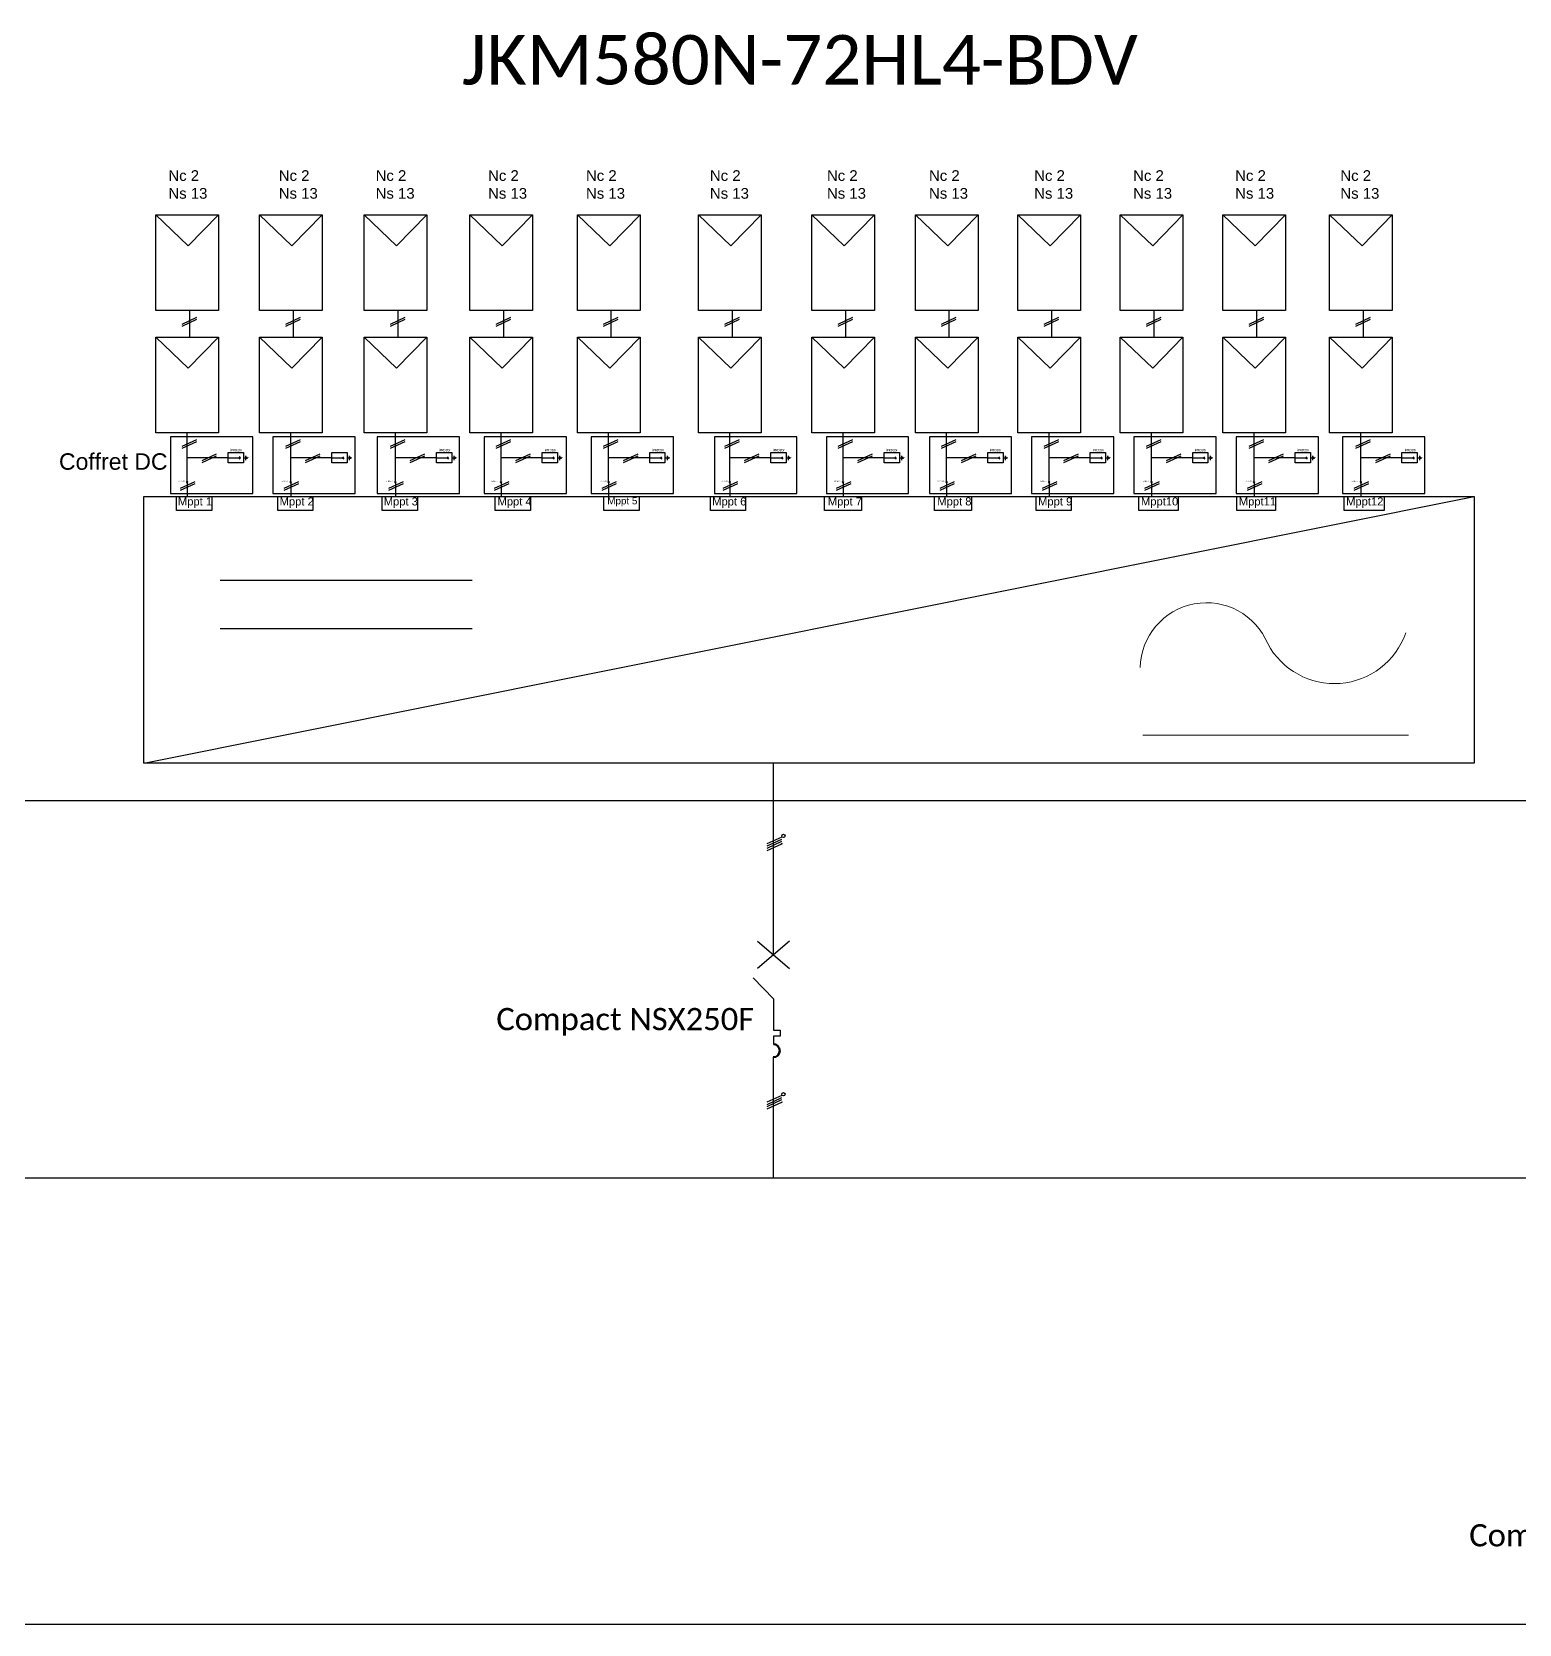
# Model space of a CAD drawing. Header units: inches. Extents: x 9190 to 83177, y 6945 to 19665.
# Drawn here: x 28996 to 36974, y 11126 to 19665 of the extents above; entities that cross this region are included whole.
import ezdxf

# ---------------------------------------------------------------- set-up
doc = ezdxf.new("R2010")
doc.units = ezdxf.units.IN
doc.header["$MEASUREMENT"] = 0
doc.linetypes.add('ACAD_ISO02W100', pattern=[15, 12, -3])
doc.layers.add('PDF2_Geometry', color=7, linetype='Continuous', true_color=0x2676ba)
doc.styles.get("Standard").update_dxf_attribs({"font": 'arial.ttf'})

msp = doc.modelspace()

# ---------------------------------------------------------------- linework, layer by layer
for p, q in [((29661, 18682.6), (29835, 18517.5)), ((29835, 18517.5), (29997.3, 18682.6)), ((30216.6, 18682.6), (30390.5, 18517.5)), ((30390.5, 18517.5), (30552.8, 18682.6)), ((30777.9, 18682.6), (30951.8, 18517.5)), ((30951.8, 18517.5), (31114.1, 18682.6)), ((31344.9, 18682.6), (31518.9, 18517.5)), ((31518.9, 18517.5), (31681.2, 18682.6)), ((31921.8, 18682.6), (32095.7, 18517.5)), ((32095.7, 18517.5), (32258, 18682.6)), ((32571.7, 18682.6), (32745.6, 18517.5)), ((32745.6, 18517.5), (32908, 18682.6)), ((33179.3, 18682.6), (33353.2, 18517.5)), ((33353.2, 18517.5), (33515.5, 18682.6)), ((33734.8, 18682.6), (33908.7, 18517.5)), ((33908.7, 18517.5), (34071.1, 18682.6)), ((34284.5, 18682.6), (34458.5, 18517.5)), ((34458.5, 18517.5), (34620.8, 18682.6)), ((34834.3, 18682.6), (35008.2, 18517.5)), ((35008.2, 18517.5), (35170.5, 18682.6)), ((35384, 18682.6), (35557.9, 18517.5)), ((35557.9, 18517.5), (35720.3, 18682.6)), ((35956.9, 18682.6), (36130.8, 18517.5)), ((36130.8, 18517.5), (36293.1, 18682.6)), ((29802.1, 18097.6), (29880.6, 18134)), ((29802.1, 18086.8), (29880.6, 18123.1)), ((29843.3, 18027.1), (29843.3, 18170)), ((30357.7, 18097.6), (30436.1, 18134)), ((30357.7, 18086.8), (30436.1, 18123.1)), ((30398.9, 18027.1), (30398.9, 18170)), ((30919, 18097.6), (30997.4, 18134)), ((30919, 18086.8), (30997.4, 18123.1)), ((30960.2, 18027.1), (30960.2, 18170)), ((31486.1, 18097.6), (31564.5, 18134)), ((31486.1, 18086.8), (31564.5, 18123.1)), ((31527.3, 18027.1), (31527.3, 18170)), ((32062.9, 18097.6), (32141.3, 18134)), ((32062.9, 18086.8), (32141.3, 18123.1)), ((32104.1, 18027.1), (32104.1, 18170)), ((32712.8, 18097.6), (32791.2, 18134)), ((32712.8, 18086.8), (32791.2, 18123.1)), ((32754, 18027.1), (32754, 18170)), ((33320.4, 18097.6), (33398.8, 18134)), ((33320.4, 18086.8), (33398.8, 18123.1)), ((33361.6, 18027.1), (33361.6, 18170)), ((33875.9, 18097.6), (33954.4, 18134)), ((33875.9, 18086.8), (33954.4, 18123.1)), ((33917.1, 18027.1), (33917.1, 18170)), ((34425.7, 18097.6), (34504.1, 18134)), ((34425.7, 18086.8), (34504.1, 18123.1)), ((34466.9, 18027.1), (34466.9, 18170)), ((34975.4, 18097.6), (35053.8, 18134)), ((34975.4, 18086.8), (35053.8, 18123.1)), ((35016.6, 18027.1), (35016.6, 18170)), ((35525.1, 18097.6), (35603.5, 18134)), ((35525.1, 18086.8), (35603.5, 18123.1)), ((35566.3, 18027.1), (35566.3, 18170)), ((36098, 18097.6), (36176.4, 18134)), ((36098, 18086.8), (36176.4, 18123.1)), ((36139.2, 18027.1), (36139.2, 18170)), ((29661, 18027.1), (29835, 17862)), ((29835, 17862), (29997.3, 18027.1)), ((30216.6, 18027.1), (30390.5, 17862)), ((30390.5, 17862), (30552.8, 18027.1)), ((30777.9, 18027.1), (30951.8, 17862)), ((30951.8, 17862), (31114.1, 18027.1)), ((31344.9, 18027.1), (31518.9, 17862)), ((31518.9, 17862), (31681.2, 18027.1)), ((31921.8, 18027.1), (32095.7, 17862)), ((32095.7, 17862), (32258, 18027.1)), ((32571.7, 18027.1), (32745.6, 17862)), ((32745.6, 17862), (32908, 18027.1)), ((33179.3, 18027.1), (33353.2, 17862)), ((33353.2, 17862), (33515.5, 18027.1)), ((33734.8, 18027.1), (33908.7, 17862)), ((33908.7, 17862), (34071.1, 18027.1)), ((34284.5, 18027.1), (34458.5, 17862)), ((34458.5, 17862), (34620.8, 18027.1)), ((34834.3, 18027.1), (35008.2, 17862)), ((35008.2, 17862), (35170.5, 18027.1)), ((35384, 18027.1), (35557.9, 17862)), ((35557.9, 17862), (35720.3, 18027.1)), ((35956.9, 18027.1), (36130.8, 17862)), ((36130.8, 17862), (36293.1, 18027.1)), ((29828.7, 17253.1), (29828.7, 17514.4)), ((30384.3, 17253.1), (30384.3, 17514.4)), ((30945.6, 17253.1), (30945.6, 17514.4)), ((31512.6, 17253.1), (31512.6, 17514.4)), ((32089.5, 17253.1), (32089.5, 17514.4)), ((32739.4, 17253.1), (32739.4, 17514.4)), ((33347, 17253.1), (33347, 17514.4)), ((33902.5, 17253.1), (33902.5, 17514.4)), ((34452.3, 17253.1), (34452.3, 17514.4)), ((35002, 17253.1), (35002, 17514.4)), ((35551.7, 17253.1), (35551.7, 17514.4)), ((36124.6, 17253.1), (36124.6, 17514.4)), ((29802.1, 17442.7), (29880.6, 17479)), ((29802.1, 17431.8), (29880.6, 17468.2)), ((30357.7, 17442.7), (30436.1, 17479)), ((30357.7, 17431.8), (30436.1, 17468.2)), ((30919, 17442.7), (30997.4, 17479)), ((30919, 17431.8), (30997.4, 17468.2)), ((31486.1, 17442.7), (31564.5, 17479)), ((31486.1, 17431.8), (31564.5, 17468.2)), ((32062.9, 17442.7), (32141.3, 17479)), ((32062.9, 17431.8), (32141.3, 17468.2)), ((32712.8, 17442.7), (32791.2, 17479)), ((32712.8, 17431.8), (32791.2, 17468.2)), ((33320.4, 17442.7), (33398.8, 17479)), ((33320.4, 17431.8), (33398.8, 17468.2)), ((33875.9, 17442.7), (33954.4, 17479)), ((33875.9, 17431.8), (33954.4, 17468.2)), ((34425.7, 17442.7), (34504.1, 17479)), ((34425.7, 17431.8), (34504.1, 17468.2)), ((34975.4, 17442.7), (35053.8, 17479)), ((34975.4, 17431.8), (35053.8, 17468.2)), ((35525.1, 17442.7), (35603.5, 17479)), ((35525.1, 17431.8), (35603.5, 17468.2)), ((36098, 17442.7), (36176.4, 17479)), ((36098, 17431.8), (36176.4, 17468.2)), ((30049.3, 17380), (29828.7, 17380)), ((29908.6, 17365.5), (29987, 17401.8)), ((29908.6, 17354.6), (29987, 17391)), ((30604.8, 17380), (30384.3, 17380)), ((30464.1, 17365.5), (30542.5, 17401.8)), ((30464.1, 17354.6), (30542.5, 17391)), ((31166.1, 17380), (30945.6, 17380)), ((31025.4, 17365.5), (31103.8, 17401.8)), ((31025.4, 17354.6), (31103.8, 17391)), ((31733.2, 17380), (31512.6, 17380)), ((31592.5, 17365.5), (31670.9, 17401.8)), ((31592.5, 17354.6), (31670.9, 17391)), ((32310, 17380), (32089.5, 17380)), ((32169.3, 17365.5), (32247.7, 17401.8)), ((32169.3, 17354.6), (32247.7, 17391)), ((32960, 17380), (32739.4, 17380)), ((32819.2, 17365.5), (32897.7, 17401.8)), ((32819.2, 17354.6), (32897.7, 17391)), ((33567.6, 17380), (33347, 17380)), ((33426.8, 17365.5), (33505.3, 17401.8)), ((33426.8, 17354.6), (33505.3, 17391)), ((34123.1, 17380), (33902.5, 17380)), ((33982.3, 17365.5), (34060.8, 17401.8)), ((33982.3, 17354.6), (34060.8, 17391)), ((34672.8, 17380), (34452.3, 17380)), ((34532.1, 17365.5), (34610.5, 17401.8)), ((34532.1, 17354.6), (34610.5, 17391)), ((35222.6, 17380), (35002, 17380)), ((35081.8, 17365.5), (35160.2, 17401.8)), ((35081.8, 17354.6), (35160.2, 17391)), ((35772.3, 17380), (35551.7, 17380)), ((35631.5, 17365.5), (35710, 17401.8)), ((35631.5, 17354.6), (35710, 17391)), ((36345.2, 17380), (36124.6, 17380)), ((36204.4, 17365.5), (36282.8, 17401.8)), ((36204.4, 17354.6), (36282.8, 17391)), ((29793.4, 17217.4), (29871.8, 17253.8)), ((29825.9, 17248.6), (29828.7, 17246)), ((30348.9, 17217.4), (30427.3, 17253.8)), ((30381.4, 17248.6), (30384.3, 17246)), ((30910.2, 17217.4), (30988.6, 17253.8)), ((30942.7, 17248.6), (30945.6, 17246)), ((31477.3, 17217.4), (31555.7, 17253.8)), ((31509.8, 17248.6), (31512.6, 17246)), ((32054.1, 17217.4), (32132.5, 17253.8)), ((32086.6, 17248.6), (32089.5, 17246)), ((32704.1, 17217.4), (32782.5, 17253.8)), ((32736.6, 17248.6), (32739.4, 17246)), ((33311.7, 17217.4), (33390.1, 17253.8)), ((33344.2, 17248.6), (33347, 17246)), ((33867.2, 17217.4), (33945.6, 17253.8)), ((33899.7, 17248.6), (33902.5, 17246)), ((34416.9, 17217.4), (34495.3, 17253.8)), ((34449.4, 17248.6), (34452.3, 17246)), ((34966.6, 17217.4), (35045.1, 17253.8)), ((34999.1, 17248.6), (35002, 17246)), ((35516.4, 17217.4), (35594.8, 17253.8)), ((35548.9, 17248.6), (35551.7, 17246)), ((36089.2, 17217.4), (36167.7, 17253.8)), ((36121.7, 17248.6), (36124.6, 17246)), ((29596.4, 15742.9), (36732.4, 17173.3)), ((29793.4, 17206.6), (29871.8, 17242.9)), ((29828.7, 17246), (29828.7, 17173.3)), ((30348.9, 17206.6), (30427.3, 17242.9)), ((30384.3, 17246), (30384.3, 17173.3)), ((30910.2, 17206.6), (30988.6, 17242.9)), ((30945.6, 17246), (30945.6, 17173.3)), ((31477.3, 17206.6), (31555.7, 17242.9)), ((31512.6, 17246), (31512.6, 17173.3)), ((32054.1, 17206.6), (32132.5, 17242.9)), ((32089.5, 17246), (32089.5, 17173.3)), ((32704.1, 17206.6), (32782.5, 17242.9)), ((32739.4, 17246), (32739.4, 17173.3)), ((33311.7, 17206.6), (33390.1, 17242.9)), ((33347, 17246), (33347, 17173.3)), ((33867.2, 17206.6), (33945.6, 17242.9)), ((33902.5, 17246), (33902.5, 17173.3)), ((34416.9, 17206.6), (34495.3, 17242.9)), ((34452.3, 17246), (34452.3, 17173.3)), ((34966.6, 17206.6), (35045.1, 17242.9)), ((35002, 17246), (35002, 17173.3)), ((35516.4, 17206.6), (35594.8, 17242.9)), ((35551.7, 17246), (35551.7, 17173.3)), ((36089.2, 17206.6), (36167.7, 17242.9)), ((36124.6, 17246), (36124.6, 17173.3)), ((36732.4, 17173.3), (36732.4, 15742.9)), ((30005.3, 16725), (31358.3, 16725)), ((30005.3, 16465.5), (31358.3, 16465.5)), ((32973.5, 14715.5), (32973.5, 15742.9)), ((32940.9, 15311.6), (33019.7, 15348.2)), ((32940.9, 15298.8), (33019.3, 15335.1)), ((32940.9, 15287.9), (33019.3, 15324.3)), ((32940.9, 15274.3), (33019.3, 15310.6)), ((33019.3, 15310.6), (33017.4, 15313.2)), ((33019.7, 15310.8), (33018.3, 15312.6)), ((33019.9, 15310.9), (33019.3, 15311.7)), ((33021.2, 15308), (33019.3, 15310.6)), ((33021.1, 15309), (33019.7, 15310.8)), ((33020.5, 15310.1), (33019.9, 15310.9)), ((33059.1, 14788.4), (32888, 14642.6)), ((32888, 14788.4), (33059.1, 14642.6)), ((32865.2, 14592.3), (32973.5, 14479.7)), ((32973.5, 14479.7), (32973.5, 14312)), ((32973.5, 14312), (33010.4, 14312)), ((33010.4, 14279.5), (32973.5, 14279.5)), ((32973.5, 14279.5), (32973.5, 14236.8)), ((33010.4, 14312), (33010.4, 14279.5)), ((32972.6, 14165.6), (32972.6, 13519.9)), ((32940.9, 13926.2), (33019.7, 13962.7)), ((32940.9, 13913.3), (33019.3, 13949.6)), ((32940.9, 13902.5), (33019.3, 13938.8)), ((32940.9, 13888.8), (33019.3, 13925.1)), ((33019.3, 13925.1), (33017.4, 13927.7)), ((33019.7, 13925.4), (33018.3, 13927.2)), ((33019.9, 13925.5), (33019.3, 13926.3)), ((33021.2, 13922.6), (33019.3, 13925.1)), ((33021.1, 13923.6), (33019.7, 13925.4)), ((33020.5, 13924.7), (33019.9, 13925.5)), ((13479.7, 13519.9), (69442.1, 13519.9))]:
    msp.add_line(p, q)
at = {"color": 3}
for p, q in [((30049.3, 17380), (30114.2, 17380)), ((30114.2, 17380), (30108.7, 17386.4)), ((30114.2, 17380), (30108.7, 17373.6)), ((30131.3, 17379.8), (30144.5, 17379.8)), ((30144.5, 17379.8), (30144.5, 17391.2)), ((30144.5, 17368.4), (30144.5, 17379.8)), ((30148.9, 17379.8), (30148.9, 17385.5)), ((30148.9, 17374.1), (30148.9, 17379.8)), ((30153.3, 17379.8), (30153.3, 17382.6)), ((30153.3, 17376.9), (30153.3, 17379.8)), ((30155.8, 17379.8), (30155.8, 17381.2)), ((30604.8, 17380), (30669.7, 17380)), ((30669.7, 17380), (30664.2, 17386.4)), ((30669.7, 17380), (30664.2, 17373.6)), ((30686.8, 17379.8), (30700, 17379.8)), ((30700, 17379.8), (30700, 17391.2)), ((30700, 17368.4), (30700, 17379.8)), ((30704.4, 17379.8), (30704.4, 17385.5)), ((30704.4, 17374.1), (30704.4, 17379.8)), ((30708.8, 17379.8), (30708.8, 17382.6)), ((30708.8, 17376.9), (30708.8, 17379.8)), ((30711.3, 17379.8), (30711.3, 17381.2)), ((31166.1, 17380), (31231, 17380)), ((31231, 17380), (31225.5, 17386.4)), ((31231, 17380), (31225.5, 17373.6)), ((31248.1, 17379.8), (31261.4, 17379.8)), ((31261.4, 17379.8), (31261.4, 17391.2)), ((31261.4, 17368.4), (31261.4, 17379.8)), ((31265.7, 17379.8), (31265.7, 17385.5)), ((31265.7, 17374.1), (31265.7, 17379.8)), ((31270.1, 17379.8), (31270.1, 17382.6)), ((31270.1, 17376.9), (31270.1, 17379.8)), ((31272.6, 17379.8), (31272.6, 17381.2)), ((31733.2, 17380), (31798.1, 17380)), ((31798.1, 17380), (31792.6, 17386.4)), ((31798.1, 17380), (31792.6, 17373.6)), ((31815.2, 17379.8), (31828.4, 17379.8)), ((31828.4, 17379.8), (31828.4, 17391.2)), ((31828.4, 17368.4), (31828.4, 17379.8)), ((31832.8, 17379.8), (31832.8, 17385.5)), ((31832.8, 17374.1), (31832.8, 17379.8)), ((31837.2, 17379.8), (31837.2, 17382.6)), ((31837.2, 17376.9), (31837.2, 17379.8)), ((31839.7, 17379.8), (31839.7, 17381.2)), ((32310, 17380), (32374.9, 17380)), ((32374.9, 17380), (32369.4, 17386.4)), ((32374.9, 17380), (32369.4, 17373.6)), ((32392, 17379.8), (32405.3, 17379.8)), ((32405.3, 17379.8), (32405.3, 17391.2)), ((32405.3, 17368.4), (32405.3, 17379.8)), ((32409.6, 17379.8), (32409.6, 17385.5)), ((32409.6, 17374.1), (32409.6, 17379.8)), ((32414, 17379.8), (32414, 17382.6)), ((32414, 17376.9), (32414, 17379.8)), ((32416.5, 17379.8), (32416.5, 17381.2)), ((32960, 17380), (33024.9, 17380)), ((33024.9, 17380), (33019.3, 17386.4)), ((33024.9, 17380), (33019.3, 17373.6)), ((33042, 17379.8), (33055.2, 17379.8)), ((33055.2, 17379.8), (33055.2, 17391.2)), ((33055.2, 17368.4), (33055.2, 17379.8)), ((33059.6, 17379.8), (33059.6, 17385.5)), ((33059.6, 17374.1), (33059.6, 17379.8)), ((33064, 17379.8), (33064, 17382.6)), ((33064, 17376.9), (33064, 17379.8)), ((33066.4, 17379.8), (33066.4, 17381.2)), ((33567.6, 17380), (33632.5, 17380)), ((33632.5, 17380), (33626.9, 17386.4)), ((33632.5, 17380), (33626.9, 17373.6)), ((33649.6, 17379.8), (33662.8, 17379.8)), ((33662.8, 17379.8), (33662.8, 17391.2)), ((33662.8, 17368.4), (33662.8, 17379.8)), ((33667.2, 17379.8), (33667.2, 17385.5)), ((33667.2, 17374.1), (33667.2, 17379.8)), ((33671.6, 17379.8), (33671.6, 17382.6)), ((33671.6, 17376.9), (33671.6, 17379.8)), ((33674, 17379.8), (33674, 17381.2)), ((34123.1, 17380), (34188, 17380)), ((34188, 17380), (34182.5, 17386.4)), ((34188, 17380), (34182.5, 17373.6)), ((34205.1, 17379.8), (34218.3, 17379.8)), ((34218.3, 17379.8), (34218.3, 17391.2)), ((34218.3, 17368.4), (34218.3, 17379.8)), ((34222.7, 17379.8), (34222.7, 17385.5)), ((34222.7, 17374.1), (34222.7, 17379.8)), ((34227.1, 17379.8), (34227.1, 17382.6)), ((34227.1, 17376.9), (34227.1, 17379.8)), ((34229.5, 17379.8), (34229.5, 17381.2)), ((34672.8, 17380), (34737.7, 17380)), ((34737.7, 17380), (34732.2, 17386.4)), ((34737.7, 17380), (34732.2, 17373.6)), ((34754.8, 17379.8), (34768, 17379.8)), ((34768, 17379.8), (34768, 17391.2)), ((34768, 17368.4), (34768, 17379.8)), ((34772.4, 17379.8), (34772.4, 17385.5)), ((34772.4, 17374.1), (34772.4, 17379.8)), ((34776.8, 17379.8), (34776.8, 17382.6)), ((34776.8, 17376.9), (34776.8, 17379.8)), ((34779.3, 17379.8), (34779.3, 17381.2)), ((35222.6, 17380), (35287.5, 17380)), ((35287.5, 17380), (35281.9, 17386.4)), ((35287.5, 17380), (35281.9, 17373.6)), ((35304.5, 17379.8), (35317.8, 17379.8)), ((35317.8, 17379.8), (35317.8, 17391.2)), ((35317.8, 17368.4), (35317.8, 17379.8)), ((35322.2, 17379.8), (35322.2, 17385.5)), ((35322.2, 17374.1), (35322.2, 17379.8)), ((35326.6, 17379.8), (35326.6, 17382.6)), ((35326.6, 17376.9), (35326.6, 17379.8)), ((35329, 17379.8), (35329, 17381.2)), ((35772.3, 17380), (35837.2, 17380)), ((35837.2, 17380), (35831.6, 17386.4)), ((35837.2, 17380), (35831.6, 17373.6)), ((35854.3, 17379.8), (35867.5, 17379.8)), ((35867.5, 17379.8), (35867.5, 17391.2)), ((35867.5, 17368.4), (35867.5, 17379.8)), ((35871.9, 17379.8), (35871.9, 17385.5)), ((35871.9, 17374.1), (35871.9, 17379.8)), ((35876.3, 17379.8), (35876.3, 17382.6)), ((35876.3, 17376.9), (35876.3, 17379.8)), ((35878.7, 17379.8), (35878.7, 17381.2)), ((36345.2, 17380), (36410.1, 17380)), ((36410.1, 17380), (36404.5, 17386.4)), ((36410.1, 17380), (36404.5, 17373.6)), ((36427.1, 17379.8), (36440.4, 17379.8)), ((36440.4, 17379.8), (36440.4, 17391.2)), ((36440.4, 17368.4), (36440.4, 17379.8)), ((36444.8, 17379.8), (36444.8, 17385.5)), ((36444.8, 17374.1), (36444.8, 17379.8)), ((36449.2, 17379.8), (36449.2, 17382.6)), ((36449.2, 17376.9), (36449.2, 17379.8)), ((36451.6, 17379.8), (36451.6, 17381.2))]:
    msp.add_line(p, q, dxfattribs=at)
for points in [[(29661, 18682.6), (29997.3, 18682.6), (29997.3, 18170), (29661, 18170)], [(30216.6, 18682.6), (30552.8, 18682.6), (30552.8, 18170), (30216.6, 18170)], [(30777.9, 18682.6), (31114.1, 18682.6), (31114.1, 18170), (30777.9, 18170)], [(31344.9, 18682.6), (31681.2, 18682.6), (31681.2, 18170), (31344.9, 18170)], [(31921.8, 18682.6), (32258, 18682.6), (32258, 18170), (31921.8, 18170)], [(32571.7, 18682.6), (32908, 18682.6), (32908, 18170), (32571.7, 18170)], [(33179.3, 18682.6), (33515.5, 18682.6), (33515.5, 18170), (33179.3, 18170)], [(33734.8, 18682.6), (34071.1, 18682.6), (34071.1, 18170), (33734.8, 18170)], [(34284.5, 18682.6), (34620.8, 18682.6), (34620.8, 18170), (34284.5, 18170)], [(34834.3, 18682.6), (35170.5, 18682.6), (35170.5, 18170), (34834.3, 18170)], [(35384, 18682.6), (35720.3, 18682.6), (35720.3, 18170), (35384, 18170)], [(35956.9, 18682.6), (36293.1, 18682.6), (36293.1, 18170), (35956.9, 18170)], [(29661, 18027.1), (29997.3, 18027.1), (29997.3, 17514.4), (29661, 17514.4)], [(30216.6, 18027.1), (30552.8, 18027.1), (30552.8, 17514.4), (30216.6, 17514.4)], [(30777.9, 18027.1), (31114.1, 18027.1), (31114.1, 17514.4), (30777.9, 17514.4)], [(31344.9, 18027.1), (31681.2, 18027.1), (31681.2, 17514.4), (31344.9, 17514.4)], [(31921.8, 18027.1), (32258, 18027.1), (32258, 17514.4), (31921.8, 17514.4)], [(32571.7, 18027.1), (32908, 18027.1), (32908, 17514.4), (32571.7, 17514.4)], [(33179.3, 18027.1), (33515.5, 18027.1), (33515.5, 17514.4), (33179.3, 17514.4)], [(33734.8, 18027.1), (34071.1, 18027.1), (34071.1, 17514.4), (33734.8, 17514.4)], [(34284.5, 18027.1), (34620.8, 18027.1), (34620.8, 17514.4), (34284.5, 17514.4)], [(34834.3, 18027.1), (35170.5, 18027.1), (35170.5, 17514.4), (34834.3, 17514.4)], [(35384, 18027.1), (35720.3, 18027.1), (35720.3, 17514.4), (35384, 17514.4)], [(35956.9, 18027.1), (36293.1, 18027.1), (36293.1, 17514.4), (35956.9, 17514.4)], [(30180.4, 17492.3), (29739, 17492.3), (29739, 17188.7), (30180.4, 17188.7)], [(30729.9, 17492.3), (30288.6, 17492.3), (30288.6, 17188.7), (30729.9, 17188.7)], [(31290.1, 17492.3), (30848.8, 17492.3), (30848.8, 17188.7), (31290.1, 17188.7)], [(31863.5, 17492.3), (31422.1, 17492.3), (31422.1, 17188.7), (31863.5, 17188.7)], [(32436.8, 17492.3), (31995.5, 17492.3), (31995.5, 17188.7), (32436.8, 17188.7)], [(33099.2, 17492.3), (32657.9, 17492.3), (32657.9, 17188.7), (33099.2, 17188.7)], [(33699, 17492.3), (33257.7, 17492.3), (33257.7, 17188.7), (33699, 17188.7)], [(34251.3, 17492.3), (33809.9, 17492.3), (33809.9, 17188.7), (34251.3, 17188.7)], [(34799.3, 17492.3), (34357.9, 17492.3), (34357.9, 17188.7), (34799.3, 17188.7)], [(35348.1, 17492.3), (34906.8, 17492.3), (34906.8, 17188.7), (35348.1, 17188.7)], [(35896.9, 17492.3), (35455.6, 17492.3), (35455.6, 17188.7), (35896.9, 17188.7)], [(36466.9, 17492.3), (36025.6, 17492.3), (36025.6, 17188.7), (36466.9, 17188.7)], [(29597.2, 17173.3), (36732.4, 17173.3), (36732.4, 15742.9), (29596.4, 15742.9)], [(29772.5, 17173.3), (29961.4, 17173.3), (29961.4, 17097.3), (29772.5, 17097.3)], [(30314.5, 17173.3), (30503.4, 17173.3), (30503.4, 17097.3), (30314.5, 17097.3)], [(30875.6, 17173.3), (31064.5, 17173.3), (31064.5, 17097.3), (30875.6, 17097.3)], [(31481.2, 17173.3), (31670.1, 17173.3), (31670.1, 17097.3), (31481.2, 17097.3)], [(32063.9, 17173.3), (32252.8, 17173.3), (32252.8, 17097.3), (32063.9, 17097.3)], [(32635.2, 17173.3), (32824.1, 17173.3), (32824.1, 17097.3), (32635.2, 17097.3)], [(33248.1, 17173.3), (33445.3, 17173.3), (33445.3, 17097.3), (33248.1, 17097.3)], [(33837, 17173.3), (34035.6, 17173.3), (34035.6, 17097.3), (33837, 17097.3)], [(34382.4, 17173.3), (34571.3, 17173.3), (34571.3, 17097.3), (34382.4, 17097.3)], [(34933.7, 17173.3), (35144.2, 17173.3), (35144.2, 17097.3), (34933.7, 17097.3)], [(35458.5, 17173.3), (35665.9, 17173.3), (35665.9, 17097.3), (35458.5, 17097.3)], [(36034.2, 17173.3), (36249.2, 17173.3), (36249.2, 17097.3), (36034.2, 17097.3)], [(69679.3, 15540.6), (13287.2, 15540.6), (13287.2, 11125.9), (69679.3, 11125.9)]]:
    msp.add_lwpolyline(points, close=True)
at = {"color": 7}
for points in [[(30049.3, 17409.2), (30131.3, 17409.2), (30131.3, 17353), (30049.3, 17353)], [(30604.8, 17409.2), (30686.8, 17409.2), (30686.8, 17353), (30604.8, 17353)], [(31166.1, 17409.2), (31248.1, 17409.2), (31248.1, 17353), (31166.1, 17353)], [(31733.2, 17409.2), (31815.2, 17409.2), (31815.2, 17353), (31733.2, 17353)], [(32310, 17409.2), (32392, 17409.2), (32392, 17353), (32310, 17353)], [(32960, 17409.2), (33042, 17409.2), (33042, 17353), (32960, 17353)], [(33567.6, 17409.2), (33649.6, 17409.2), (33649.6, 17353), (33567.6, 17353)], [(34123.1, 17409.2), (34205.1, 17409.2), (34205.1, 17353), (34123.1, 17353)], [(34672.8, 17409.2), (34754.8, 17409.2), (34754.8, 17353), (34672.8, 17353)], [(35222.6, 17409.2), (35304.5, 17409.2), (35304.5, 17353), (35222.6, 17353)], [(35772.3, 17409.2), (35854.3, 17409.2), (35854.3, 17353), (35772.3, 17353)], [(36345.2, 17409.2), (36427.1, 17409.2), (36427.1, 17353), (36345.2, 17353)]]:
    msp.add_lwpolyline(points, close=True, dxfattribs=at)
for points in [[(29826, 17253.1), (29831.9, 17253.1)], [(30381.5, 17253.1), (30387.4, 17253.1)], [(30942.8, 17253.1), (30948.7, 17253.1)], [(31509.9, 17253.1), (31515.8, 17253.1)], [(32086.7, 17253.1), (32092.6, 17253.1)], [(32736.6, 17253.1), (32742.6, 17253.1)], [(33344.2, 17253.1), (33350.2, 17253.1)], [(33899.8, 17253.1), (33905.7, 17253.1)], [(34449.5, 17253.1), (34455.4, 17253.1)], [(34999.2, 17253.1), (35005.2, 17253.1)], [(35548.9, 17253.1), (35554.9, 17253.1)], [(36121.8, 17253.1), (36127.8, 17253.1)]]:
    msp.add_lwpolyline(points)
at = {"linetype": 'ACAD_ISO02W100'}
for centre in [(29828.8, 17250.9), (30384.3, 17250.9), (30945.6, 17250.9), (31512.7, 17250.9), (32089.5, 17250.9), (32739.4, 17250.9), (33347, 17250.9), (33902.5, 17250.9), (34452.3, 17250.9), (35002, 17250.9), (35551.7, 17250.9), (36124.6, 17250.9)]:
    msp.add_circle(centre, 2.21, dxfattribs=at)
for centre in [(33027.5, 15352.7), (33027.5, 13967.2)]:
    msp.add_circle(centre, 9.01)
at = {"linetype": 'ByBlock', "lineweight": 100}
msp.add_arc((32972.2, 14201.2), 35.6, 270.70771, 87.85937, dxfattribs=at)
at = {"layer": 'PDF2_Geometry', "color": 7, "lineweight": 0}
msp.add_lwpolyline([(34941, 16255.8, -0.81134), (35624.7, 16384, 0.653005), (36365.3, 16441)], format="xyb", dxfattribs=at)
msp.add_lwpolyline([(34955.6, 15893.5), (36379.9, 15893.5)], dxfattribs=at)

# ---------------------------------------------------------------- texts
at = {"attachment_point": 1}
for s, width, gutter_width, heights, insert, char_height in [('{\\fCalibri|b0|i0|c0|p34;\\H0.91667x;\\C4;JKM580N-72HL4-BDV}', 234058.095, 1447.7, [271.9], (31303, 19647.5), 289.53), ('Nc 2\\PNs 13', 1531.502, 286.7, [0], (29728.2, 18922.7), 57.35), ('Nc 2\\PNs 13', 1531.502, 286.7, [0], (30320.3, 18922.7), 57.35), ('Nc 2\\PNs 13', 1531.502, 286.7, [0], (30839.8, 18922.7), 57.35), ('Nc 2\\PNs 13', 1531.502, 286.7, [0], (31443.1, 18922.7), 57.35), ('Nc 2\\PNs 13', 1531.502, 286.7, [0], (31968.2, 18922.7), 57.35), ('Nc 2\\PNs 13', 1531.502, 286.7, [0], (32632.9, 18922.7), 57.35), ('Nc 2\\PNs 13', 1531.502, 286.7, [0], (33260.7, 18922.7), 57.35), ('Nc 2\\PNs 13', 1531.502, 286.7, [0], (33808.1, 18922.7), 57.35), ('Nc 2\\PNs 13', 1531.502, 286.7, [0], (34372.3, 18922.7), 57.35), ('Nc 2\\PNs 13', 1531.502, 286.7, [0], (34903, 18922.7), 57.35), ('Nc 2\\PNs 13', 1531.502, 286.7, [0], (35450.4, 18922.7), 57.35), ('Nc 2\\PNs 13', 1531.502, 286.7, [0], (36014.6, 18922.7), 57.35), ('{\\fCalibri|b0|i0|c0|p34;\\H0.91667x;iPRD20r}', 179.489, 67.9, [0], (30060.3, 17427.9), 13.583), ('{\\fCalibri|b0|i0|c0|p34;\\H0.91667x;iPRD20r}', 179.489, 67.9, [0], (31178.7, 17427.9), 13.583), ('{\\fCalibri|b0|i0|c0|p34;\\H0.91667x;iPRD20r}', 179.489, 67.9, [0], (31746.2, 17427.9), 13.583), ('{\\fCalibri|b0|i0|c0|p34;\\H0.91667x;iPRD20r}', 179.489, 67.9, [0], (32323.4, 17427.9), 13.583), ('{\\fCalibri|b0|i0|c0|p34;\\H0.91667x;iPRD20r}', 179.489, 67.9, [0], (32970.5, 17427.9), 13.583), ('{\\fCalibri|b0|i0|c0|p34;\\H0.91667x;iPRD20r}', 179.489, 67.9, [0], (33577.3, 17427.9), 13.583), ('{\\fCalibri|b0|i0|c0|p34;\\H0.91667x;iPRD20r}', 179.489, 67.9, [0], (34133.3, 17427.9), 13.583), ('{\\fCalibri|b0|i0|c0|p34;\\H0.91667x;iPRD20r}', 179.489, 67.9, [0], (34683.8, 17427.9), 13.583), ('{\\fCalibri|b0|i0|c0|p34;\\H0.91667x;iPRD20r}', 179.489, 67.9, [0], (35233.1, 17427.9), 13.583), ('{\\fCalibri|b0|i0|c0|p34;\\H0.91667x;iPRD20r}', 179.489, 67.9, [0], (35783.2, 17427.9), 13.583), ('{\\fCalibri|b0|i0|c0|p34;\\H0.91667x;iPRD20r}', 179.489, 67.9, [0], (36359.5, 17427.9), 13.583), ('Coffret DC', 5460.255, 441.4, [0], (29141.3, 17404.6), 88.28), ('{\\fCalibri|b0|i0|c0|p34;\\H0.91667x;C60NA-DC}', 42.658, 31.1, [0], (29779, 17258.2), 6.221), ('{\\fCalibri|b0|i0|c0|p34;\\H0.91667x;C60NA-DC}', 42.658, 31.1, [0], (30334.8, 17258.2), 6.221), ('{\\fCalibri|b0|i0|c0|p34;\\H0.91667x;C60NA-DC}', 42.658, 31.1, [0], (30894.3, 17258.2), 6.221), ('{\\fCalibri|b0|i0|c0|p34;\\H0.91667x;C60NA-DC}', 42.658, 31.1, [0], (31458.9, 17258.2), 6.221), ('{\\fCalibri|b0|i0|c0|p34;\\H0.91667x;C60NA-DC}', 42.658, 31.1, [0], (32042.6, 17258.2), 6.221), ('{\\fCalibri|b0|i0|c0|p34;\\H0.91667x;C60NA-DC}', 42.658, 31.1, [0], (32691.7, 17258.2), 6.221), ('{\\fCalibri|b0|i0|c0|p34;\\H0.91667x;C60NA-DC}', 42.658, 31.1, [0], (33298.5, 17258.2), 6.221), ('{\\fCalibri|b0|i0|c0|p34;\\H0.91667x;C60NA-DC}', 42.658, 31.1, [0], (33852.3, 17258.2), 6.221), ('{\\fCalibri|b0|i0|c0|p34;\\H0.91667x;C60NA-DC}', 42.658, 31.1, [0], (34403.7, 17258.2), 6.221), ('{\\fCalibri|b0|i0|c0|p34;\\H0.91667x;C60NA-DC}', 42.658, 31.1, [0], (34953, 17258.2), 6.221), ('{\\fCalibri|b0|i0|c0|p34;\\H0.91667x;C60NA-DC}', 42.658, 31.1, [0], (35502.4, 17258.2), 6.221), ('{\\fCalibri|b0|i0|c0|p34;\\H0.91667x;C60NA-DC}', 42.658, 31.1, [0], (36073.9, 17258.2), 6.221), ('Mppt 1', 565.971, 61.8, [0], (29779.3, 17167.9), 42.92), ('Mppt 2', 565.971, 61.8, [0], (30324.8, 17167.9), 42.92), ('Mppt 3 ', 565.971, 61.8, [0], (30883.4, 17167.9), 42.92), ('Mppt 4', 565.971, 61.8, [0], (31493.7, 17167.9), 42.92), ('Mppt 5', 497.665, 54.3, [0], (32082.6, 17168.5), 37.74), ('Mppt 6', 565.971, 61.8, [0], (32645.2, 17167.9), 42.92), ('Mppt 7', 565.971, 61.8, [0], (33265.3, 17167.9), 42.92), ('Mppt 8', 565.971, 61.8, [0], (33852.6, 17167.9), 42.92), ('Mppt 9', 565.971, 61.8, [0], (34393.2, 17167.9), 42.92), ('Mppt10', 565.971, 61.8, [0], (34945.1, 17167.9), 42.92), ('Mppt11', 565.971, 61.8, [0], (35469.9, 17167.9), 42.92), ('Mppt12', 565.971, 61.8, [0], (36045.5, 17167.9), 42.92), ('{\\fCalibri|b0|i0|c0|p34;\\H0.91667x;Compact NSX250F}', 1716.576, 649.5, [0], (31487.2, 14430.1), 129.905), ('{\\fCalibri|b0|i0|c0|p34;\\H0.91667x;Compact NSX250F}', 1716.576, 649.5, [0], (36705.8, 11662.1), 129.905)]:
    msp.add_mtext_dynamic_manual_height_columns(s, width=width, gutter_width=gutter_width, heights=heights, dxfattribs=dict(at, insert=insert, char_height=char_height))

doc.saveas('drawing.dxf')
